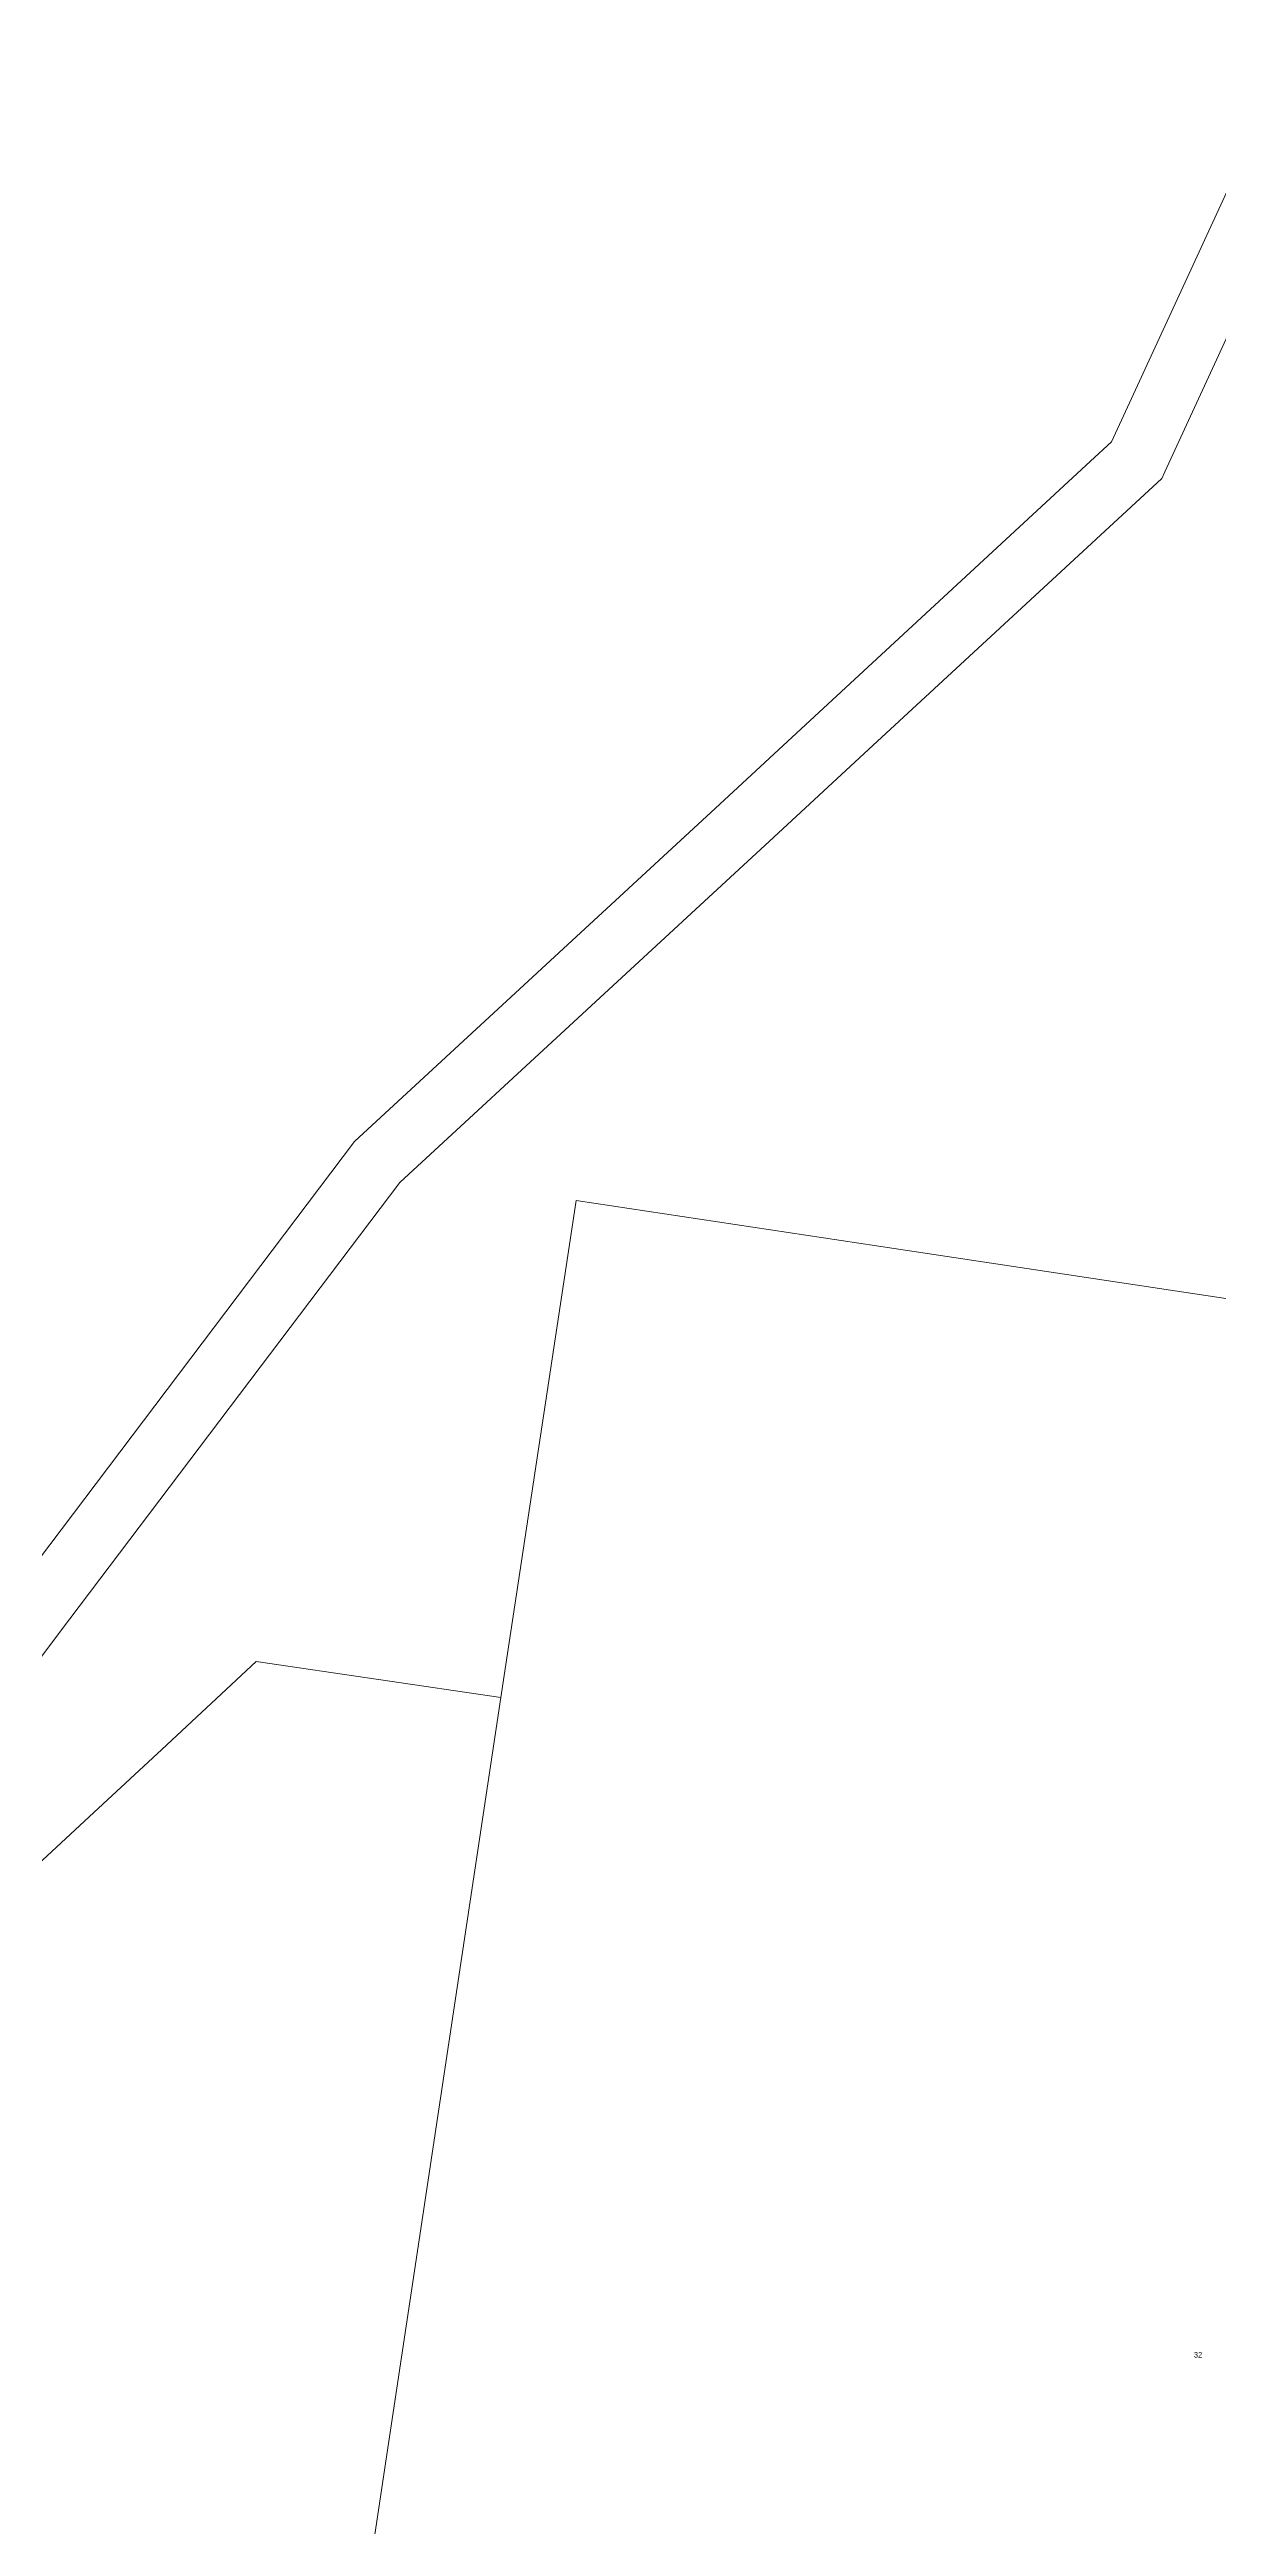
# Model space of a CAD drawing. Header units: metres. Extents: x 259983 to 262112, y 6265371 to 6267114.
# Drawn here: x 260491 to 260877, y 6266177 to 6266995 of the extents above; entities that cross this region are included whole.
import ezdxf

# ---------------------------------------------------------------- set-up
doc = ezdxf.new("R2010")
doc.units = ezdxf.units.M
doc.layers.add('Cadastre Land Parcels_SP_EXT', color=9, linetype='Continuous', lineweight=5)
doc.layers.add('Cadastre Roads_SP_EXT', color=9, linetype='Continuous', lineweight=5)
doc.styles.get("Standard").update_dxf_attribs({"font": 'arial.ttf'})

msp = doc.modelspace()

# ---------------------------------------------------------------- linework, layer by layer
at = {"layer": 'Cadastre Land Parcels_SP_EXT', "linetype": 'Continuous'}
for points in [[(260983.37, 6266566.74), (260781.74, 6266597.18), (260664.96, 6266614.81), (260640.16, 6266450.72), (260603.01, 6266204.42), (260592.61, 6266135.48), (260589.61, 6266115.55), (260597.64, 6266114.4), (260652.1, 6266106.55), (260707.14, 6266098.63), (260761.64, 6266090.82), (260817.26, 6266082.47), (260890.23, 6266071.63)], [(260592.61, 6266135.48), (260603.01, 6266204.42), (260640.16, 6266450.72), (260640.16, 6266450.72), (260559.34, 6266462.6), (260528.09, 6266433.55), (260505.67, 6266412.72), (260493.35, 6266401.26), (260481.02, 6266389.8)]]:
    msp.add_lwpolyline(points, dxfattribs=at)
at = {"layer": 'Cadastre Roads_SP_EXT', "linetype": 'Continuous'}
for points in [[(260901.7, 6266994.74), (260841.87, 6266865.23), (260834.99, 6266858.87), (260743.72, 6266774.56), (260712.44, 6266745.66), (260591.79, 6266634.2), (260471.61, 6266475.46)], [(260484.46, 6266459.07), (260494.34, 6266472.11), (260606.8, 6266620.69), (260730.26, 6266734.73), (260761.6, 6266763.69), (260858.46, 6266853.16), (260859.46, 6266855.34), (260919.1, 6266984.45)]]:
    msp.add_lwpolyline(points, dxfattribs=at)

# ---------------------------------------------------------------- texts
at = {"layer": 'Cadastre Land Parcels_SP_EXT'}
msp.add_text('32', height=1.8, dxfattribs=at).set_placement((260869.06, 6266232.78))

doc.saveas('drawing.dxf')
